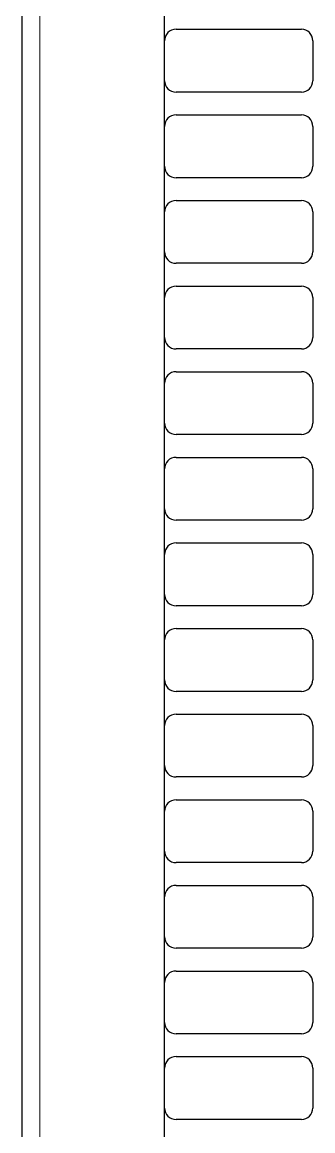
# Model space of a CAD drawing. Header units: millimetres. Extents: x -408 to 642, y 148 to 1992.
# Drawn here: x 291.7 to 342.7, y 1513.1 to 1707.3 of the extents above; entities that cross this region are included whole.
import ezdxf

# ---------------------------------------------------------------- set-up
doc = ezdxf.new("R2010")
doc.units = ezdxf.units.MM

msp = doc.modelspace()

# ---------------------------------------------------------------- linework, layer by layer
at = {"color": 7, "linetype": 'Continuous', "lineweight": 25}
for p, q in [((291.7, 373.05), (291.7, 1856.05)), ((316.7, 373.05), (316.7, 1826.85)), ((318.7, 1706.05), (340.7, 1706.05)), ((342.7, 1704.05), (342.7, 1697.05)), ((340.7, 1695.05), (318.7, 1695.05)), ((318.7, 1691.05), (340.7, 1691.05)), ((342.7, 1689.05), (342.7, 1682.05)), ((340.7, 1680.05), (318.7, 1680.05)), ((318.7, 1676.05), (340.7, 1676.05)), ((342.7, 1674.05), (342.7, 1667.05)), ((340.7, 1665.05), (318.7, 1665.05)), ((318.7, 1661.05), (340.7, 1661.05)), ((342.7, 1659.05), (342.7, 1652.05)), ((340.7, 1650.05), (318.7, 1650.05)), ((318.7, 1646.05), (340.7, 1646.05)), ((342.7, 1644.05), (342.7, 1637.05)), ((340.7, 1635.05), (318.7, 1635.05)), ((318.7, 1631.05), (340.7, 1631.05)), ((342.7, 1629.05), (342.7, 1622.05)), ((340.7, 1620.05), (318.7, 1620.05)), ((318.7, 1616.05), (340.7, 1616.05)), ((342.7, 1614.05), (342.7, 1607.05)), ((340.7, 1605.05), (318.7, 1605.05)), ((318.7, 1601.05), (340.7, 1601.05)), ((342.7, 1599.05), (342.7, 1592.05)), ((340.7, 1590.05), (318.7, 1590.05)), ((318.7, 1586.05), (340.7, 1586.05)), ((342.7, 1584.05), (342.7, 1577.05)), ((340.7, 1575.05), (318.7, 1575.05)), ((318.7, 1571.05), (340.7, 1571.05)), ((342.7, 1569.05), (342.7, 1562.05)), ((340.7, 1560.05), (318.7, 1560.05)), ((318.7, 1556.05), (340.7, 1556.05)), ((342.7, 1554.05), (342.7, 1547.05)), ((340.7, 1545.05), (318.7, 1545.05)), ((318.7, 1541.05), (340.7, 1541.05)), ((342.7, 1539.05), (342.7, 1532.05)), ((340.7, 1530.05), (318.7, 1530.05)), ((318.7, 1526.05), (340.7, 1526.05)), ((342.7, 1524.05), (342.7, 1517.05)), ((340.7, 1515.05), (318.7, 1515.05))]:
    msp.add_line(p, q, dxfattribs=at)
at = {"color": 8, "linetype": 'Continuous', "lineweight": 18}
msp.add_line((294.8, 373.05), (294.8, 1826.85), dxfattribs=at)
at = {"color": 7, "linetype": 'Continuous', "lineweight": 25}
for centre, start, end in [((318.7, 1704.05), 90, 180), ((340.7, 1704.05), 0, 90), ((318.7, 1697.05), 180, 270), ((340.7, 1697.05), 270, 0), ((318.7, 1689.05), 90, 180), ((340.7, 1689.05), 0, 90), ((318.7, 1682.05), 180, 270), ((340.7, 1682.05), 270, 0), ((318.7, 1674.05), 90, 180), ((340.7, 1674.05), 0, 90), ((318.7, 1667.05), 180, 270), ((340.7, 1667.05), 270, 0), ((318.7, 1659.05), 90, 180), ((340.7, 1659.05), 0, 90), ((318.7, 1652.05), 180, 270), ((340.7, 1652.05), 270, 0), ((318.7, 1644.05), 90, 180), ((340.7, 1644.05), 0, 90), ((318.7, 1637.05), 180, 270), ((340.7, 1637.05), 270, 0), ((318.7, 1629.05), 90, 180), ((340.7, 1629.05), 0, 90), ((318.7, 1622.05), 180, 270), ((340.7, 1622.05), 270, 0), ((318.7, 1614.05), 90, 180), ((340.7, 1614.05), 0, 90), ((318.7, 1607.05), 180, 270), ((340.7, 1607.05), 270, 0), ((318.7, 1599.05), 90, 180), ((340.7, 1599.05), 0, 90), ((318.7, 1592.05), 180, 270), ((340.7, 1592.05), 270, 0), ((318.7, 1584.05), 90, 180), ((340.7, 1584.05), 0, 90), ((318.7, 1577.05), 180, 270), ((340.7, 1577.05), 270, 0), ((318.7, 1569.05), 90, 180), ((340.7, 1569.05), 0, 90), ((318.7, 1562.05), 180, 270), ((340.7, 1562.05), 270, 0), ((318.7, 1554.05), 90, 180), ((340.7, 1554.05), 0, 90), ((318.7, 1547.05), 180, 270), ((340.7, 1547.05), 270, 0), ((318.7, 1539.05), 90, 180), ((340.7, 1539.05), 0, 90), ((318.7, 1532.05), 180, 270), ((340.7, 1532.05), 270, 0), ((318.7, 1524.05), 90, 180), ((340.7, 1524.05), 0, 90), ((318.7, 1517.05), 180, 270), ((340.7, 1517.05), 270, 0)]:
    msp.add_arc(centre, 2, start, end, dxfattribs=at)

doc.saveas('drawing.dxf')
